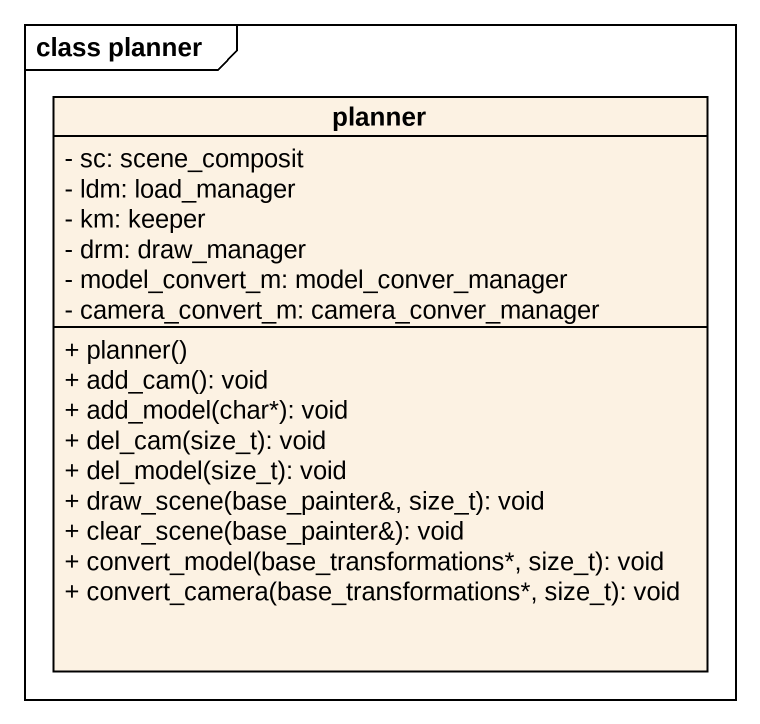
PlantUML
@startuml
mainframe class planner
hide circle
hide empty members
skinparam classAttributeIconSize 0
class planner {
  - sc: scene_composit
  - ldm: load_manager
  - km: keeper
  - drm: draw_manager
  - model_convert_m: model_conver_manager
  - camera_convert_m: camera_conver_manager
  + planner()
  + add_cam(): void
  + add_model(char*): void
  + del_cam(size_t): void
  + del_model(size_t): void
  + draw_scene(base_painter&, size_t): void
  + clear_scene(base_painter&): void
  + convert_model(base_transformations*, size_t): void
  + convert_camera(base_transformations*, size_t): void
}
@enduml
